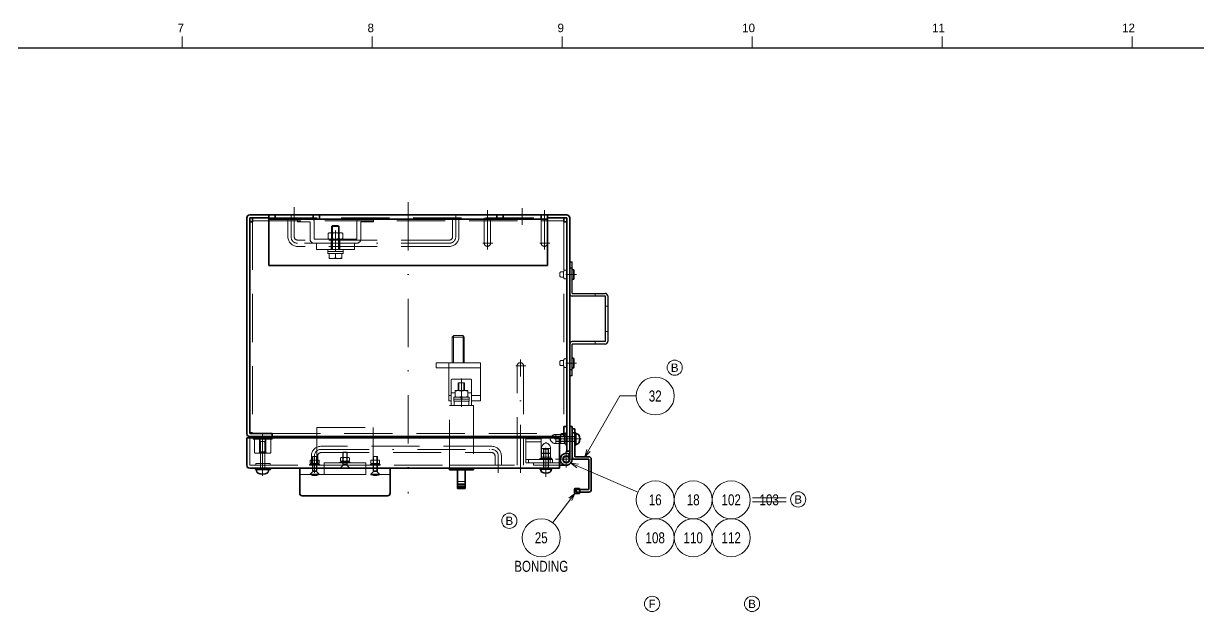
# Model space of a CAD drawing. Header units: millimetres. Extents: x 10 to 832, y 7 to 590.
# Drawn here: x 343.7 to 653, y 435.6 to 590.4 of the extents above; entities that cross this region are included whole.
import ezdxf
from ezdxf.enums import TextEntityAlignment as Align

# ---------------------------------------------------------------- set-up
doc = ezdxf.new("R2010")
doc.units = ezdxf.units.MM
doc.linetypes.add('DASHDOT', pattern=[25.3, 12.7, -6.3, 0, -6.3])
doc.linetypes.add('DASHED', pattern=[19, 12.7, -6.3])
for name, color, linetype in [('GR1_01', 7, 'Continuous'), ('GR1_02', 7, 'Continuous'), ('GR1_03', 7, 'Continuous'), ('GR1_04', 7, 'Continuous'), ('GR1_05', 7, 'Continuous'), ('GR1_07', 7, 'Continuous'), ('GR1_10', 7, 'Continuous'), ('GR1_11', 7, 'Continuous'), ('GR1_12', 7, 'Continuous'), ('GR1_15', 7, 'Continuous'), ('GR1_teisei', 7, 'Continuous'), ('図面枠B6M', 7, 'Continuous')]:
    doc.layers.add(name, color=color, linetype=linetype)
doc.styles.add('HG丸ｺﾞｼｯｸM-PRO', font='')
doc.styles.get('HG丸ｺﾞｼｯｸM-PRO').set_extended_font_data('HG丸ｺﾞｼｯｸM-PRO')

# ---------------------------------------------------------------- blocks, each defined once
blk = doc.blocks.new('BLKF023')
at = {"layer": '図面枠B6M', "color": 4, "linetype": 'Continuous', "lineweight": 13}
for p, q in [((385.5, 587), (385.5, 584)), ((435.5, 587), (435.5, 584)), ((485.5, 587), (485.5, 584)), ((535.5, 587), (535.5, 584)), ((585.5, 587), (585.5, 584)), ((635.5, 587), (635.5, 584))]:
    blk.add_line(p, q, dxfattribs=at)
at = {"layer": '図面枠B6M', "color": 2, "linetype": 'Continuous', "lineweight": 25}
blk.add_line((35.5, 584), (831.5, 584), dxfattribs=at)
at = {"layer": '図面枠B6M', "color": 4, "linetype": 'Continuous', "lineweight": 13, "style": 'HG丸ｺﾞｼｯｸM-PRO', "width": 1.003994}
for s, height, p in [('7', 2.25, (384.29, 587.45)), ('8', 2.25, (434.29, 587.45)), ('9', 2.25, (484.29, 587.45)), ('10', 2.255, (532.9, 587.45)), ('11', 2.255, (582.9, 587.45)), ('12', 2.255, (632.9, 587.45))]:
    blk.add_text(s, height=height, dxfattribs=at).set_placement(p, align=Align.BOTTOM_LEFT)
blk = doc.blocks.new('BLKF097')
at = {"layer": 'GR1_01', "color": 3, "linetype": 'Continuous', "lineweight": 35}
for p, q in [((402.5, 474.1), (402.5, 481.33)), ((402.5, 481.33), (484.83, 481.33)), ((484.83, 473.33), (484.83, 481.33)), ((403.27, 473.33), (484.83, 473.33))]:
    blk.add_line(p, q, dxfattribs=at)
at = {"layer": 'GR1_01', "color": 4, "linetype": 'DASHED', "lineweight": 13}
for p, q in [((403.27, 481.33), (403.27, 474.1)), ((403.27, 474.1), (484.83, 474.1))]:
    blk.add_line(p, q, dxfattribs=at)
at = {"layer": 'GR1_01', "color": 3, "linetype": 'Continuous', "lineweight": 35}
blk.add_arc((403.27, 474.1), 0.767, 180, 270, dxfattribs=at)
blk = doc.blocks.new('BLKF098')
at = {"layer": 'GR1_07', "color": 3, "linetype": 'Continuous', "lineweight": 35}
for p, q in [((487.5, 475.68), (487.5, 484.35)), ((487.5, 484.35), (488.17, 484.35)), ((488.17, 484.35), (488.17, 475.68)), ((487.5, 476.97), (487.11, 476.43)), ((484.83, 474.77), (484.83, 474.1)), ((484.83, 474.77), (485.29, 474.77)), ((486.58, 474.1), (484.83, 474.1))]:
    blk.add_line(p, q, dxfattribs=at)
at = {"layer": 'GR1_07', "color": 4, "linetype": 'DASHDOT', "lineweight": 13}
for p, q in [((484.3, 481.02), (490.3, 481.02)), ((481.25, 477.04), (481.25, 471.1)), ((486.58, 477.85), (486.58, 473.52)), ((488.75, 475.68), (483.75, 475.68))]:
    blk.add_line(p, q, dxfattribs=at)
at = {"layer": 'GR1_07', "color": 4, "linetype": 'DASHED', "lineweight": 13}
for p, q in [((477.92, 474.1), (477.92, 474.77)), ((477.92, 474.77), (484.83, 474.77)), ((484.83, 474.1), (477.92, 474.1))]:
    blk.add_line(p, q, dxfattribs=at)
at = {"layer": 'GR1_07', "color": 3, "linetype": 'Continuous', "lineweight": 35}
for radius in [0.917, 0.833]:
    blk.add_circle((486.58, 475.68), radius, dxfattribs=at)
blk.add_arc((486.58, 475.68), 1.58, 54.6235, 0, dxfattribs=at)
blk = doc.blocks.new('BLKF099')
at = {"layer": 'GR1_02', "color": 3, "linetype": 'Continuous', "lineweight": 35}
for p, q in [((403.27, 538.23), (403.27, 482.67)), ((403.27, 538.23), (404.03, 538.23)), ((404.03, 539.23), (408.33, 539.23)), ((404.03, 538.47), (404.03, 539.23)), ((404.03, 538.47), (404.03, 538.23)), ((481.67, 539.23), (485.97, 539.23)), ((485.97, 538.47), (485.97, 539.23)), ((485.97, 538.47), (485.97, 538.23)), ((485.97, 538.23), (486.73, 538.23)), ((486.73, 538.23), (486.73, 484.33)), ((403.27, 482.67), (404.03, 482.67)), ((404.03, 482.67), (404.03, 482.43)), ((485.97, 484.33), (486.73, 484.33)), ((485.97, 484.33), (485.97, 482.43)), ((404.03, 482.43), (409.17, 482.43)), ((409.17, 481.67), (409.17, 482.43)), ((409.17, 481.67), (486.73, 481.67)), ((485.97, 481.67), (485.97, 482.43)), ((485.97, 482.43), (486.73, 482.43))]:
    blk.add_line(p, q, dxfattribs=at)
at = {"layer": 'GR1_02', "color": 4, "linetype": 'DASHED', "lineweight": 13}
for p, q in [((404.03, 538.47), (485.97, 538.47)), ((404.03, 538.23), (404.03, 482.67)), ((408.33, 539.23), (481.67, 539.23)), ((485.97, 538.23), (485.97, 484.33)), ((409.17, 482.43), (485.97, 482.43))]:
    blk.add_line(p, q, dxfattribs=at)
blk = doc.blocks.new('BLKF100')
at = {"layer": 'GR1_10', "color": 4, "linetype": 'DASHED', "lineweight": 13}
for p, q in [((480.58, 473.33), (480.58, 478.36)), ((480.58, 478.36), (481.92, 478.36)), ((480.72, 473.33), (480.72, 478.36)), ((481.78, 473.33), (481.78, 478.36)), ((481.92, 473.33), (481.92, 478.36)), ((480.58, 473.33), (481.92, 473.33))]:
    blk.add_line(p, q, dxfattribs=at)
at = {"layer": 'GR1_10', "color": 4, "linetype": 'DASHDOT', "lineweight": 13}
blk.add_line((481.25, 471.7), (481.25, 478.7), dxfattribs=at)
at = {"layer": 'GR1_10', "color": 3, "linetype": 'Continuous', "lineweight": 35}
for p, q in [((479.67, 473.07), (479.67, 473.33)), ((479.67, 473.33), (482.83, 473.33)), ((482.83, 473.33), (482.83, 473.07)), ((482.83, 473.07), (479.67, 473.07)), ((479.92, 473.07), (479.92, 472.78)), ((479.92, 473.07), (482.58, 473.07)), ((482.58, 473.07), (482.58, 472.78))]:
    blk.add_line(p, q, dxfattribs=at)
for centre, radius, start, end in [((480.46, 472.78), 0.542, 180, 240.8446), ((481.25, 474.2), 2.17, 240.8446, 299.1554), ((482.04, 472.78), 0.542, 299.1554, 0)]:
    blk.add_arc(centre, radius, start, end, dxfattribs=at)
blk = doc.blocks.new('BLKF102')
at = {"layer": 'GR1_04', "color": 4, "linetype": 'DASHED', "lineweight": 13}
for p, q in [((457.07, 489.83), (457.07, 490.67)), ((457.4, 491), (460.6, 491)), ((460.93, 489.83), (460.93, 490.67))]:
    blk.add_line(p, q, dxfattribs=at)
for centre, start, end in [((457.4, 490.67), 90, 180), ((460.6, 490.67), 0, 90)]:
    blk.add_arc(centre, 0.333, start, end, dxfattribs=at)
blk = doc.blocks.new('BLKF103')
at = {"layer": 'GR1_04', "color": 4, "linetype": 'DASHED', "lineweight": 13}
for p, q in [((458.17, 493.77), (458.17, 495.77)), ((459.83, 495.77), (458.17, 495.77)), ((458.33, 493.77), (458.33, 495.77)), ((459.67, 493.77), (459.67, 495.77)), ((459.83, 493.77), (459.83, 495.77))]:
    blk.add_line(p, q, dxfattribs=at)
blk = doc.blocks.new('BLKF104')
at = {"layer": 'GR1_04', "color": 4, "linetype": 'DASHED', "lineweight": 13}
for p, q in [((456.97, 492.04), (461.03, 492.04)), ((456.97, 491.54), (456.97, 492.04)), ((457.33, 493.77), (460.67, 493.77)), ((457.33, 492.04), (457.33, 493.77)), ((460.67, 492.04), (457.33, 492.04)), ((458.71, 492.04), (459, 491.54)), ((459, 493.62), (459, 492.04)), ((459, 492.04), (459.29, 491.54)), ((460.67, 493.77), (460.67, 492.04)), ((461.03, 492.04), (461.03, 491.54)), ((461.03, 491.54), (456.97, 491.54)), ((457, 491.54), (461, 491.54)), ((457, 491), (457, 491.54)), ((461, 491), (457, 491)), ((461, 491.54), (461, 491))]:
    blk.add_line(p, q, dxfattribs=at)
for centre, start, end in [((458.17, 491.36), 69.7438, 110.2562), ((458.17, 494.44), 249.7438, 290.2562), ((459.83, 491.36), 69.7438, 110.2562), ((459.83, 494.44), 249.7438, 290.2562)]:
    blk.add_arc(centre, 2.41, start, end, dxfattribs=at)
blk = doc.blocks.new('BLKF101')
at = {"layer": 'GR1_04', "color": 4, "linetype": 'DASHED', "lineweight": 13}
for p, q in [((456.33, 489.83), (456.33, 496.57)), ((456.5, 496.73), (461.5, 496.73)), ((461.67, 489.83), (461.67, 496.57)), ((456.33, 493.17), (457.33, 493.17)), ((460.67, 493.17), (461.67, 493.17)), ((455.82, 489.83), (462.17, 489.83)), ((455.82, 473.33), (455.82, 489.83)), ((462.17, 489.83), (462.17, 473.33)), ((455.82, 474.1), (462.17, 474.1)), ((455.82, 472.92), (455.82, 472.92)), ((458, 469.87), (460, 469.87))]:
    blk.add_line(p, q, dxfattribs=at)
at = {"layer": 'GR1_04', "color": 4, "linetype": 'DASHDOT', "lineweight": 13}
blk.add_line((459, 489.47), (459, 496.96), dxfattribs=at)
at = {"layer": 'GR1_04', "color": 3, "linetype": 'Continuous', "lineweight": 35}
for p, q in [((455.82, 472.92), (455.82, 473.33)), ((462.17, 473.33), (462.17, 472.92)), ((462.17, 472.92), (455.82, 472.92)), ((458, 472.92), (458, 467.96)), ((460, 467.96), (460, 472.92)), ((460, 469.09), (458, 469.09)), ((460, 468.59), (458, 468.59)), ((460, 468.29), (458, 468.29)), ((460, 468.09), (458, 468.09)), ((460, 467.99), (458, 467.99)), ((458, 467.96), (460, 467.96))]:
    blk.add_line(p, q, dxfattribs=at)
at = {"layer": 'GR1_04', "color": 4, "linetype": 'DASHED', "lineweight": 13}
for centre, start, end in [((456.5, 496.57), 90, 180), ((461.5, 496.57), 0, 90)]:
    blk.add_arc(centre, 0.167, start, end, dxfattribs=at)
for name in ['BLKF103', 'BLKF104', 'BLKF102']:
    blk.add_blockref(name, (0, 0), dxfattribs=at)
blk = doc.blocks.new('BLKF131')
at = {"layer": 'GR1_03', "color": 3, "linetype": 'Continuous', "lineweight": 35}
for p, q in [((404.77, 473), (404.77, 473.33)), ((404.77, 473.33), (408.77, 473.33)), ((408.77, 473.33), (408.77, 473)), ((408.77, 473), (404.77, 473))]:
    blk.add_line(p, q, dxfattribs=at)
blk = doc.blocks.new('BLKF132')
at = {"layer": 'GR1_03', "color": 4, "linetype": 'DASHED', "lineweight": 13}
for p, q in [((404.85, 474.17), (404.85, 474.6)), ((404.85, 474.6), (408.68, 474.6)), ((408.68, 474.17), (404.85, 474.17)), ((408.68, 474.6), (408.68, 474.17))]:
    blk.add_line(p, q, dxfattribs=at)
blk = doc.blocks.new('BLKF134')
at = {"layer": 'GR1_03', "color": 4, "linetype": 'DASHED', "lineweight": 13}
for p, q in [((404.5, 477.5), (404.5, 481)), ((404.5, 481), (404.7, 481)), ((404.7, 481.33), (408.63, 481.33)), ((404.7, 481), (404.7, 481.33)), ((408.63, 481.33), (408.63, 481)), ((408.63, 481), (408.83, 481)), ((408.83, 481), (408.83, 477.5)), ((404.67, 477.33), (404.5, 477.5)), ((408.67, 477.33), (404.67, 477.33)), ((408.83, 477.5), (408.67, 477.33))]:
    blk.add_line(p, q, dxfattribs=at)
blk = doc.blocks.new('BLKF133')
at = {"layer": 'GR1_03', "color": 4, "linetype": 'DASHDOT', "lineweight": 13}
blk.add_line((406.67, 482.67), (406.67, 472), dxfattribs=at)
at = {"layer": 'GR1_03', "color": 4, "linetype": 'DASHED', "lineweight": 13}
for p, q in [((405.83, 477.5), (405.83, 481.33)), ((406, 477.5), (406, 481.33)), ((407.33, 477.5), (407.33, 481.33)), ((407.5, 477.5), (407.5, 481.33)), ((405.67, 477.33), (405.83, 477.5)), ((405.83, 477.5), (407.5, 477.5)), ((407.67, 477.33), (407.5, 477.5))]:
    blk.add_line(p, q, dxfattribs=at)
blk.add_blockref('BLKF134', (0, 0), dxfattribs=at)
blk = doc.blocks.new('BLKF135')
at = {"layer": 'GR1_03', "color": 3, "linetype": 'Continuous', "lineweight": 35}
for p, q in [((409.17, 481.67), (404.17, 481.67)), ((404.17, 481.33), (404.17, 481.67)), ((409.17, 481.67), (409.17, 481.33))]:
    blk.add_line(p, q, dxfattribs=at)
at = {"layer": 'GR1_03', "color": 4, "linetype": 'DASHED', "lineweight": 13}
for p, q in [((404.17, 481), (404.17, 481.33)), ((409.17, 481), (404.17, 481)), ((409.17, 481.33), (409.17, 481))]:
    blk.add_line(p, q, dxfattribs=at)
blk = doc.blocks.new('BLKF136')
at = {"layer": 'GR1_03', "color": 4, "linetype": 'DASHED', "lineweight": 13}
for p, q in [((406.23, 480.4), (405.85, 480.02)), ((405.85, 477.67), (405.85, 480.02)), ((406.07, 473), (406.07, 480.23)), ((406.23, 480.4), (407.1, 480.4)), ((407.48, 480.02), (407.1, 480.4)), ((407.27, 473), (407.27, 480.23)), ((407.48, 477.67), (407.48, 480.02)), ((407.48, 477.67), (405.85, 477.67))]:
    blk.add_line(p, q, dxfattribs=at)
at = {"layer": 'GR1_03', "color": 4, "linetype": 'DASHDOT', "lineweight": 13}
blk.add_line((406.67, 471.35), (406.67, 481.02), dxfattribs=at)
at = {"layer": 'GR1_03', "color": 3, "linetype": 'Continuous', "lineweight": 35}
for p, q in [((405.08, 473), (405.08, 472.66)), ((405.08, 473), (408.25, 473)), ((408.25, 473), (408.25, 472.66))]:
    blk.add_line(p, q, dxfattribs=at)
for centre, radius, start, end in [((405.75, 472.66), 0.667, 180, 242.7204), ((406.67, 474.43), 2.67, 242.7204, 297.2796), ((407.58, 472.66), 0.667, 297.2796, 0)]:
    blk.add_arc(centre, radius, start, end, dxfattribs=at)
blk = doc.blocks.new('BLKF222')
at = {"layer": 'GR1_02', "color": 4, "linetype": 'DASHDOT', "lineweight": 13}
for p, q in [((415, 542.06), (415, 537.7)), ((475, 541.76), (475, 537.4))]:
    blk.add_line(p, q, dxfattribs=at)
at = {"layer": 'GR1_02', "color": 3, "linetype": 'Continuous', "lineweight": 35}
for p, q in [((408.33, 540), (421.67, 540)), ((408.33, 540), (408.33, 526.67)), ((408.33, 538.93), (481.67, 538.93)), ((410, 540), (410, 538.93)), ((420, 540), (420, 538.93)), ((421.67, 540), (421.67, 538.93)), ((468.33, 540), (468.33, 538.93)), ((468.33, 540), (481.67, 540)), ((470, 540), (470, 538.93)), ((480, 540), (480, 538.93)), ((481.67, 540), (481.67, 526.67)), ((408.33, 526.67), (481.67, 526.67))]:
    blk.add_line(p, q, dxfattribs=at)
blk = doc.blocks.new('BLKF237')
at = {"layer": 'GR1_02', "color": 3, "linetype": 'Continuous', "lineweight": 35}
for p, q in [((402.5, 482.43), (402.5, 539.23)), ((403.27, 540), (486.73, 540)), ((403.27, 539.23), (403.27, 482.43)), ((403.27, 539.23), (408.33, 539.23)), ((481.67, 539.23), (486.73, 539.23)), ((486.73, 481.67), (486.73, 539.23)), ((487.5, 477.83), (487.5, 539.23)), ((403.27, 482.43), (409.17, 482.43)), ((403.27, 481.67), (409.17, 481.67)), ((409.17, 482.43), (409.17, 481.67)), ((486.73, 477.83), (486.73, 481.67)), ((486.73, 477.83), (487.5, 477.83))]:
    blk.add_line(p, q, dxfattribs=at)
at = {"layer": 'GR1_02', "color": 4, "linetype": 'DASHED', "lineweight": 13}
blk.add_line((408.33, 539.23), (481.67, 539.23), dxfattribs=at)
at = {"layer": 'GR1_02', "color": 3, "linetype": 'Continuous', "lineweight": 35}
for centre, start, end in [((403.27, 539.23), 90, 180), ((486.73, 539.23), 0, 90), ((403.27, 482.43), 180, 270)]:
    blk.add_arc(centre, 0.767, start, end, dxfattribs=at)
blk = doc.blocks.new('BLKF314')
at = {"layer": 'GR1_01', "color": 4, "linetype": 'DASHED', "lineweight": 13}
for p, q in [((473.67, 474.1), (473.67, 500.27)), ((475.33, 500.27), (475.33, 474.1))]:
    blk.add_line(p, q, dxfattribs=at)
blk.add_arc((474.5, 500.27), 0.833, 360, 180, dxfattribs=at)
blk = doc.blocks.new('BLKF313')
at = {"layer": 'GR1_01', "color": 4, "linetype": 'DASHDOT', "lineweight": 13}
for p, q in [((474.5, 472.08), (474.5, 501.91)), ((473.3, 500.27), (475.94, 500.27))]:
    blk.add_line(p, q, dxfattribs=at)
at = {"layer": 'GR1_01', "color": 4, "linetype": 'DASHED', "lineweight": 13}
blk.add_blockref('BLKF314', (0, 0), dxfattribs=at)
blk = doc.blocks.new('BLKF315')
at = {"layer": 'GR1_05', "color": 4, "linetype": 'DASHED', "lineweight": 13}
for p, q in [((456.58, 507.82), (457, 508.23)), ((456.58, 507.82), (459.75, 507.82)), ((456.58, 501.13), (456.58, 507.82)), ((456.87, 501.13), (456.87, 508.1)), ((457, 508.23), (459.34, 508.23)), ((459.75, 507.82), (459.34, 508.23)), ((459.47, 501.13), (459.47, 508.1)), ((459.75, 501.13), (459.75, 507.82)), ((452.33, 499.77), (452.33, 501.1)), ((464, 501.1), (452.33, 501.1)), ((455.67, 491.1), (455.67, 501.1)), ((464, 491.1), (464, 501.1)), ((464, 499.77), (452.33, 499.77)), ((456.33, 492.43), (455.67, 492.43)), ((464, 492.43), (461.67, 492.43)), ((456.33, 491.1), (455.67, 491.1)), ((464, 491.1), (461.67, 491.1))]:
    blk.add_line(p, q, dxfattribs=at)
blk = doc.blocks.new('BLKF316')
at = {"layer": 'GR1_01', "color": 4, "linetype": 'DASHED', "lineweight": 13}
for p, q in [((475.98, 474.77), (475.98, 481.1)), ((479.98, 481.1), (475.98, 481.1)), ((479.98, 480.27), (475.98, 480.27)), ((479.98, 475.6), (479.98, 481.1)), ((475.98, 475.6), (482.98, 475.6)), ((482.98, 474.77), (475.98, 474.77)), ((476.65, 474.77), (476.65, 475.6)), ((481.25, 475.9), (481.25, 474.56)), ((482.32, 475.6), (482.32, 474.77)), ((482.98, 475.6), (482.98, 474.77))]:
    blk.add_line(p, q, dxfattribs=at)
blk = doc.blocks.new('FXTIP_ARROW_S')
at = {"color": 0, "linetype": 'Continuous', "lineweight": -2}
for q in [(-1, 0), (-0.97, 0.26), (-0.97, -0.26)]:
    blk.add_line((0, 0), q, dxfattribs=at)
blk = doc.blocks.new('BLKF401')
at = {"layer": 'GR1_teisei', "color": 4, "linetype": 'Continuous', "lineweight": 13}
blk.add_circle((509.18, 437.6), 2, dxfattribs=at)
at = {"layer": 'GR1_teisei', "color": 4, "linetype": 'Continuous', "lineweight": 13, "style": 'HG丸ｺﾞｼｯｸM-PRO', "width": 1.042153}
blk.add_text('F', height=2.18, dxfattribs=at).set_placement((509.18, 437.6), align=Align.MIDDLE_CENTER)
blk = doc.blocks.new('BLKF402')
at = {"layer": 'GR1_10', "color": 3, "linetype": 'Continuous', "lineweight": 35}
for p, q in [((488.17, 483.68), (488.17, 476.35)), ((488.17, 483.68), (488.83, 483.68)), ((488.17, 482.68), (488.83, 482.68)), ((488.83, 476.35), (488.83, 483.68)), ((492.5, 476.35), (488.83, 476.35)), ((488.83, 476.35), (489.1, 476.35)), ((492.5, 475.68), (488.83, 475.68)), ((492.5, 467.68), (492.5, 475.68)), ((493.17, 467.68), (493.17, 475.68)), ((489.17, 467.68), (489.17, 467.02)), ((492.5, 467.68), (489.17, 467.68)), ((492.5, 467.02), (489.17, 467.02)), ((490.17, 467.68), (490.17, 467.02))]:
    blk.add_line(p, q, dxfattribs=at)
at = {"layer": 'GR1_10', "color": 4, "linetype": 'DASHDOT', "lineweight": 13}
blk.add_line((489.88, 481.02), (487.22, 481.02), dxfattribs=at)
at = {"layer": 'GR1_10', "color": 3, "linetype": 'Continuous', "lineweight": 35}
for centre, start, end in [((488.83, 476.35), 180, 270), ((492.5, 475.68), 0, 90), ((492.5, 467.68), 270, 0)]:
    blk.add_arc(centre, 0.667, start, end, dxfattribs=at)
blk = doc.blocks.new('BLKF403')
at = {"layer": 'GR1_11', "color": 3, "linetype": 'Continuous', "lineweight": 35}
for p, q in [((488.77, 466.85), (488.77, 467.85)), ((488.93, 468.02), (490.1, 468.02)), ((489.17, 467.68), (490.1, 467.68)), ((489.17, 467.02), (489.17, 467.68)), ((489.17, 467.02), (490.1, 467.02)), ((490.1, 468.02), (490.1, 467.68)), ((490.1, 467.02), (490.1, 466.68)), ((488.93, 466.68), (490.1, 466.68))]:
    blk.add_line(p, q, dxfattribs=at)
for centre, start, end in [((488.93, 467.85), 90, 180), ((488.93, 466.85), 180, 270)]:
    blk.add_arc(centre, 0.167, start, end, dxfattribs=at)
blk = doc.blocks.new('BLKF404')
at = {"layer": 'GR1_10', "color": 3, "linetype": 'Continuous', "lineweight": 35}
for p, q in [((489.1, 482.6), (488.83, 482.6)), ((488.83, 482.6), (488.83, 479.43)), ((489.1, 479.43), (489.1, 482.6)), ((488.83, 479.43), (489.1, 479.43)), ((489.1, 482.35), (489.39, 482.35)), ((489.1, 482.35), (489.1, 479.68)), ((489.1, 479.68), (489.39, 479.68))]:
    blk.add_line(p, q, dxfattribs=at)
at = {"layer": 'GR1_10', "color": 4, "linetype": 'DASHDOT', "lineweight": 13}
blk.add_line((490.47, 481.02), (483.47, 481.02), dxfattribs=at)
at = {"layer": 'GR1_10', "color": 4, "linetype": 'DASHED', "lineweight": 13}
for p, q in [((488.83, 481.68), (483.81, 481.68)), ((483.81, 481.68), (483.81, 480.35)), ((488.83, 481.55), (483.81, 481.55)), ((488.83, 480.48), (483.81, 480.48)), ((488.83, 480.35), (483.81, 480.35)), ((488.83, 481.68), (488.83, 480.35))]:
    blk.add_line(p, q, dxfattribs=at)
at = {"layer": 'GR1_10', "color": 3, "linetype": 'Continuous', "lineweight": 35}
for centre, radius, start, end in [((489.39, 481.81), 0.542, 29.1554, 90), ((489.39, 480.23), 0.542, 270, 330.8446), ((487.97, 481.02), 2.17, 330.8446, 29.1554)]:
    blk.add_arc(centre, radius, start, end, dxfattribs=at)
blk = doc.blocks.new('BLKF406')
at = {"layer": 'GR1_teisei', "color": 4, "linetype": 'Continuous', "lineweight": 13}
blk.add_circle((515.13, 499.79), 2, dxfattribs=at)
at = {"layer": 'GR1_teisei', "color": 4, "linetype": 'Continuous', "lineweight": 13, "style": 'HG丸ｺﾞｼｯｸM-PRO', "width": 1.04272}
blk.add_text('B', height=2.18, dxfattribs=at).set_placement((515.13, 499.79), align=Align.MIDDLE_CENTER)
blk = doc.blocks.new('BLKF407')
at = {"layer": 'GR1_teisei', "color": 4, "linetype": 'Continuous', "lineweight": 13}
blk.add_circle((547.63, 465.11), 2, dxfattribs=at)
at = {"layer": 'GR1_teisei', "color": 4, "linetype": 'Continuous', "lineweight": 13, "style": 'HG丸ｺﾞｼｯｸM-PRO', "width": 1.04272}
blk.add_text('B', height=2.18, dxfattribs=at).set_placement((547.63, 465.11), align=Align.MIDDLE_CENTER)
blk = doc.blocks.new('BLKF409')
at = {"layer": 'GR1_teisei', "color": 4, "linetype": 'Continuous', "lineweight": 13}
blk.add_circle((471.61, 459.49), 2, dxfattribs=at)
at = {"layer": 'GR1_teisei', "color": 4, "linetype": 'Continuous', "lineweight": 13, "style": 'HG丸ｺﾞｼｯｸM-PRO', "width": 1.04272}
blk.add_text('B', height=2.18, dxfattribs=at).set_placement((471.61, 459.49), align=Align.MIDDLE_CENTER)
blk = doc.blocks.new('BLKF410')
at = {"layer": 'GR1_12', "color": 3, "linetype": 'Continuous', "lineweight": 35}
for p, q in [((416.43, 473.33), (416.43, 466.73)), ((416.43, 473.33), (440.23, 473.33)), ((440.23, 473.33), (440.23, 466.73)), ((417.1, 466.07), (439.57, 466.07))]:
    blk.add_line(p, q, dxfattribs=at)
at = {"layer": 'GR1_12', "color": 4, "linetype": 'DASHED', "lineweight": 13}
blk.add_line((416.43, 471.67), (440.23, 471.67), dxfattribs=at)
at = {"layer": 'GR1_12', "color": 3, "linetype": 'Continuous', "lineweight": 35}
for centre, start, end in [((417.1, 466.73), 180, 270), ((439.57, 466.73), 270, 0)]:
    blk.add_arc(centre, 0.667, start, end, dxfattribs=at)
blk = doc.blocks.new('BLKF411')
at = {"layer": 'GR1_12', "color": 4, "linetype": 'DASHED', "lineweight": 13}
for p, q in [((420.92, 484.08), (435.74, 484.08)), ((420.92, 484.08), (420.92, 474.1)), ((435.74, 484.08), (435.74, 474.1)), ((420.92, 474.1), (435.74, 474.1)), ((422.83, 474.77), (422.83, 474.1)), ((422.83, 474.77), (433.83, 474.77)), ((422.83, 474.1), (422.83, 471.63)), ((422.83, 474.1), (422.83, 471.63)), ((433.83, 474.77), (433.83, 474.1)), ((433.83, 474.1), (433.83, 471.63)), ((422.83, 471.63), (433.83, 471.63))]:
    blk.add_line(p, q, dxfattribs=at)
blk = doc.blocks.new('BLKF412')
at = {"layer": 'GR1_12', "color": 4, "linetype": 'DASHED', "lineweight": 13}
for p, q in [((419.78, 472.68), (419.78, 476.43)), ((420.95, 476.43), (419.78, 476.43)), ((419.9, 472.45), (419.9, 476.43)), ((420.83, 472.45), (420.83, 476.43)), ((420.95, 472.68), (420.95, 476.43)), ((419.2, 471.75), (419.9, 472.45)), ((419.2, 471.67), (419.2, 471.75)), ((421.53, 471.75), (419.2, 471.75)), ((421.53, 471.67), (419.2, 471.67)), ((419.9, 472.45), (419.78, 472.68)), ((420.95, 472.68), (419.78, 472.68)), ((420.83, 472.45), (419.9, 472.45)), ((420.83, 472.45), (420.95, 472.68)), ((421.53, 471.75), (420.83, 472.45)), ((421.53, 471.67), (421.53, 471.75))]:
    blk.add_line(p, q, dxfattribs=at)
blk.add_arc((420.37, 474.09), 2.69, 244.25, 295.75, dxfattribs=at)
blk = doc.blocks.new('BLKF413')
at = {"layer": 'GR1_12', "color": 4, "linetype": 'DASHED', "lineweight": 13}
for p, q in [((419.03, 474.27), (421.7, 474.27)), ((419.03, 474.1), (419.03, 474.27)), ((421.7, 474.1), (419.03, 474.1)), ((419.21, 475.38), (419.37, 475.47)), ((419.21, 474.62), (419.21, 475.38)), ((419.37, 474.53), (419.21, 474.62)), ((419.27, 474.53), (421.47, 474.53)), ((419.27, 474.27), (419.27, 474.53)), ((421.47, 474.27), (419.27, 474.27)), ((419.37, 475.47), (421.37, 475.47)), ((421.37, 474.53), (419.37, 474.53)), ((419.79, 475.38), (419.79, 474.62)), ((420.21, 474.53), (420.37, 474.27)), ((420.37, 474.53), (420.52, 474.27)), ((420.94, 475.38), (420.94, 474.62)), ((421.37, 475.47), (421.52, 475.38)), ((421.52, 474.62), (421.37, 474.53)), ((421.47, 474.53), (421.47, 474.27)), ((421.52, 475.38), (421.52, 474.62)), ((421.7, 474.27), (421.7, 474.1))]:
    blk.add_line(p, q, dxfattribs=at)
for centre, radius, start, end in [((419.5, 474.96), 0.511, 55.6158, 124.3842), ((419.5, 475.04), 0.511, 235.6158, 304.3842), ((420.37, 473.56), 1.91, 72.412, 107.588), ((420.37, 476.44), 1.91, 252.412, 287.588), ((421.23, 474.96), 0.511, 55.6158, 124.3842), ((421.23, 475.04), 0.511, 235.6158, 304.3842)]:
    blk.add_arc(centre, radius, start, end, dxfattribs=at)
blk = doc.blocks.new('BLKF414')
at = {"layer": 'GR1_12', "color": 4, "linetype": 'DASHED', "lineweight": 13}
for p, q in [((427, 474.93), (429.67, 474.93)), ((427, 474.77), (427, 474.93)), ((429.67, 474.77), (427, 474.77)), ((427.18, 476.04), (427.33, 476.13)), ((427.18, 475.29), (427.18, 476.04)), ((427.33, 475.2), (427.18, 475.29)), ((427.23, 475.2), (429.43, 475.2)), ((427.23, 474.93), (427.23, 475.2)), ((429.43, 474.93), (427.23, 474.93)), ((427.33, 476.13), (429.33, 476.13)), ((429.33, 475.2), (427.33, 475.2)), ((427.76, 476.04), (427.76, 475.29)), ((428.18, 475.2), (428.33, 474.93)), ((428.33, 475.2), (428.49, 474.93)), ((428.91, 476.04), (428.91, 475.29)), ((429.33, 476.13), (429.49, 476.04)), ((429.49, 475.29), (429.33, 475.2)), ((429.43, 475.2), (429.43, 474.93)), ((429.49, 476.04), (429.49, 475.29)), ((429.67, 474.93), (429.67, 474.77))]:
    blk.add_line(p, q, dxfattribs=at)
for centre, radius, start, end in [((427.47, 475.62), 0.511, 55.6158, 124.3842), ((427.47, 475.71), 0.511, 235.6158, 304.3842), ((428.33, 474.22), 1.91, 72.412, 107.588), ((428.33, 477.11), 1.91, 252.412, 287.588), ((429.2, 475.62), 0.511, 55.6158, 124.3842), ((429.2, 475.71), 0.511, 235.6158, 304.3842)]:
    blk.add_arc(centre, radius, start, end, dxfattribs=at)
blk = doc.blocks.new('BLKF415')
at = {"layer": 'GR1_12', "color": 4, "linetype": 'DASHED', "lineweight": 13}
for p, q in [((435.72, 472.68), (435.72, 476.43)), ((436.88, 476.43), (435.72, 476.43)), ((435.83, 472.45), (435.83, 476.43)), ((436.77, 472.45), (436.77, 476.43)), ((436.88, 472.68), (436.88, 476.43)), ((435.13, 471.75), (435.83, 472.45)), ((435.13, 471.67), (435.13, 471.75)), ((437.47, 471.75), (435.13, 471.75)), ((437.47, 471.67), (435.13, 471.67)), ((435.83, 472.45), (435.72, 472.68)), ((436.88, 472.68), (435.72, 472.68)), ((436.77, 472.45), (435.83, 472.45)), ((436.77, 472.45), (436.88, 472.68)), ((437.47, 471.75), (436.77, 472.45)), ((437.47, 471.67), (437.47, 471.75))]:
    blk.add_line(p, q, dxfattribs=at)
blk.add_arc((436.3, 474.09), 2.69, 244.25, 295.75, dxfattribs=at)
blk = doc.blocks.new('BLKF416')
at = {"layer": 'GR1_12', "color": 4, "linetype": 'DASHED', "lineweight": 13}
for p, q in [((434.97, 474.27), (437.63, 474.27)), ((434.97, 474.1), (434.97, 474.27)), ((437.63, 474.1), (434.97, 474.1)), ((435.15, 475.38), (435.3, 475.47)), ((435.15, 474.62), (435.15, 475.38)), ((435.3, 474.53), (435.15, 474.62)), ((435.2, 474.53), (437.4, 474.53)), ((435.2, 474.27), (435.2, 474.53)), ((437.4, 474.27), (435.2, 474.27)), ((435.3, 475.47), (437.3, 475.47)), ((437.3, 474.53), (435.3, 474.53)), ((435.72, 475.38), (435.72, 474.62)), ((436.15, 474.53), (436.3, 474.27)), ((436.3, 474.53), (436.45, 474.27)), ((436.88, 475.38), (436.88, 474.62)), ((437.3, 475.47), (437.45, 475.38)), ((437.45, 474.62), (437.3, 474.53)), ((437.4, 474.53), (437.4, 474.27)), ((437.45, 475.38), (437.45, 474.62)), ((437.63, 474.27), (437.63, 474.1))]:
    blk.add_line(p, q, dxfattribs=at)
for centre, radius, start, end in [((435.43, 474.96), 0.511, 55.6158, 124.3842), ((435.43, 475.04), 0.511, 235.6158, 304.3842), ((436.3, 473.56), 1.91, 72.412, 107.588), ((436.3, 476.44), 1.91, 252.412, 287.588), ((437.17, 474.96), 0.511, 55.6158, 124.3842), ((437.17, 475.04), 0.511, 235.6158, 304.3842)]:
    blk.add_arc(centre, radius, start, end, dxfattribs=at)
blk = doc.blocks.new('BLKF417')
at = {"layer": 'GR1_12', "color": 4, "linetype": 'DASHED', "lineweight": 13}
for p, q in [((427.75, 474.35), (427.75, 477.57)), ((427.75, 477.57), (428.92, 477.57)), ((427.87, 474.12), (427.87, 477.57)), ((428.8, 474.12), (428.8, 477.57)), ((428.92, 474.35), (428.92, 477.57)), ((427.17, 473.42), (427.87, 474.12)), ((427.17, 473.33), (427.17, 473.42)), ((427.17, 473.42), (429.5, 473.42)), ((427.17, 473.33), (429.5, 473.33)), ((427.87, 474.12), (427.75, 474.35)), ((427.75, 474.35), (428.92, 474.35)), ((427.87, 474.12), (428.8, 474.12)), ((428.8, 474.12), (428.92, 474.35)), ((429.5, 473.42), (428.8, 474.12)), ((429.5, 473.33), (429.5, 473.42))]:
    blk.add_line(p, q, dxfattribs=at)
blk = doc.blocks.new('BLKF494')
at = {"layer": 'GR1_02', "color": 4, "linetype": 'DASHED', "lineweight": 13}
for p, q in [((480, 539.23), (480, 532.57)), ((481.67, 532.57), (481.67, 539.23))]:
    blk.add_line(p, q, dxfattribs=at)
blk.add_arc((480.83, 532.57), 0.833, 180, 360, dxfattribs=at)
blk = doc.blocks.new('BLKF493')
at = {"layer": 'GR1_02', "color": 4, "linetype": 'DASHDOT', "lineweight": 13}
for p, q in [((480.83, 541.25), (480.83, 530.92)), ((479.63, 532.57), (482.28, 532.57))]:
    blk.add_line(p, q, dxfattribs=at)
at = {"layer": 'GR1_02', "color": 4, "linetype": 'DASHED', "lineweight": 13}
blk.add_blockref('BLKF494', (0, 0), dxfattribs=at)
blk = doc.blocks.new('BLKF496')
at = {"layer": 'GR1_02', "color": 4, "linetype": 'DASHED', "lineweight": 13}
for p, q in [((465, 539.23), (465, 532.57)), ((466.67, 532.57), (466.67, 539.23))]:
    blk.add_line(p, q, dxfattribs=at)
blk.add_arc((465.83, 532.57), 0.833, 180, 360, dxfattribs=at)
blk = doc.blocks.new('BLKF495')
at = {"layer": 'GR1_02', "color": 4, "linetype": 'DASHDOT', "lineweight": 13}
for p, q in [((465.83, 541.25), (465.83, 530.92)), ((464.63, 532.57), (467.28, 532.57))]:
    blk.add_line(p, q, dxfattribs=at)
at = {"layer": 'GR1_02', "color": 4, "linetype": 'DASHED', "lineweight": 13}
blk.add_blockref('BLKF496', (0, 0), dxfattribs=at)
blk = doc.blocks.new('BLKF497')
at = {"layer": 'GR1_02', "color": 4, "linetype": 'DASHED', "lineweight": 13}
for p, q in [((413.33, 539.23), (415, 539.23)), ((413.33, 534.23), (413.33, 539.23)), ((415, 534.23), (415, 539.23)), ((456.67, 534.23), (456.67, 539.23)), ((456.67, 539.23), (458.33, 539.23)), ((458.33, 534.23), (458.33, 539.23)), ((455.83, 533.4), (415.83, 533.4)), ((455.83, 531.73), (415.83, 531.73))]:
    blk.add_line(p, q, dxfattribs=at)
at = {"layer": 'GR1_02', "color": 4, "linetype": 'DASHDOT', "lineweight": 13}
for p, q in [((414.17, 534.23), (414.17, 540.13)), ((457.5, 534.23), (457.5, 540.01)), ((455.83, 532.57), (415.83, 532.57))]:
    blk.add_line(p, q, dxfattribs=at)
at = {"layer": 'GR1_02', "color": 4, "linetype": 'DASHED', "lineweight": 13}
for centre, radius, start, end in [((415.83, 534.23), 2.5, 180, 270), ((415.83, 534.23), 0.833, 180, 270), ((455.83, 534.23), 2.5, 270, 0), ((455.83, 534.23), 0.833, 270, 0)]:
    blk.add_arc(centre, radius, start, end, dxfattribs=at)
at = {"layer": 'GR1_02', "color": 4, "linetype": 'DASHDOT', "lineweight": 13}
for centre, start, end in [((415.83, 534.23), 180, 270), ((455.83, 534.23), 270, 0)]:
    blk.add_arc(centre, 1.67, start, end, dxfattribs=at)
blk = doc.blocks.new('BLKF552')
at = {"layer": 'GR1_teisei', "color": 4, "linetype": 'Continuous', "lineweight": 13}
blk.add_circle((535.49, 437.6), 2, dxfattribs=at)
at = {"layer": 'GR1_teisei', "color": 4, "linetype": 'Continuous', "lineweight": 13, "style": 'HG丸ｺﾞｼｯｸM-PRO', "width": 1.04272}
blk.add_text('B', height=2.18, dxfattribs=at).set_placement((535.49, 437.6), align=Align.MIDDLE_CENTER)
blk = doc.blocks.new('BLKF557')
at = {"layer": 'GR1_10', "color": 3, "linetype": 'Continuous', "lineweight": 25}
for p, q in [((487.5, 527.67), (488.17, 527.67)), ((487.5, 527.67), (487.5, 519.33)), ((488.17, 526), (487.5, 526)), ((488.17, 519.33), (488.17, 527.67)), ((488.17, 519.33), (496.83, 519.33)), ((488.17, 518.67), (496.83, 518.67)), ((496.83, 518.67), (496.83, 506.67)), ((497.5, 518.67), (497.5, 506.67)), ((487.5, 497.67), (487.5, 506)), ((496.83, 506.67), (488.17, 506.67)), ((496.83, 506), (488.17, 506)), ((488.17, 497.67), (488.17, 506)), ((487.5, 499.33), (488.17, 499.33)), ((488.17, 497.67), (487.5, 497.67))]:
    blk.add_line(p, q, dxfattribs=at)
at = {"layer": 'GR1_10', "color": 4, "linetype": 'DASHED', "lineweight": 13}
for p, q in [((494.17, 519.33), (494.17, 518.67)), ((496.83, 516), (497.5, 516)), ((496.83, 509.33), (497.5, 509.33)), ((494.17, 506.67), (494.17, 506))]:
    blk.add_line(p, q, dxfattribs=at)
at = {"layer": 'GR1_10', "color": 3, "linetype": 'Continuous', "lineweight": 25}
for centre, start, end in [((488.17, 519.33), 180, 270), ((496.83, 518.67), 0, 90), ((488.17, 506), 90, 180), ((496.83, 506.67), 270, 0)]:
    blk.add_arc(centre, 0.667, start, end, dxfattribs=at)
blk = doc.blocks.new('BLKF556')
at = {"layer": 'GR1_10', "color": 4, "linetype": 'DASHDOT', "lineweight": 13}
for p, q in [((486.48, 524.33), (489.28, 524.33)), ((486.48, 501), (489.28, 501))]:
    blk.add_line(p, q, dxfattribs=at)
at = {"layer": 'GR1_10', "color": 3, "linetype": 'Continuous', "lineweight": 25}
blk.add_blockref('BLKF557', (0, 0), dxfattribs=at)
blk = doc.blocks.new('BLKF566')
at = {"layer": 'GR1_10', "color": 4, "linetype": 'DASHED', "lineweight": 13}
for p, q in [((424.83, 536.94), (425.17, 537.27)), ((424.83, 530.9), (424.83, 536.94)), ((424.83, 536.94), (426.83, 536.94)), ((425.03, 530.9), (425.03, 537.14)), ((425.17, 537.27), (426.5, 537.27)), ((426.83, 536.94), (426.5, 537.27)), ((426.63, 530.9), (426.63, 537.14)), ((426.83, 530.9), (426.83, 536.94)), ((423.8, 529.87), (423.8, 530.37)), ((423.8, 530.37), (427.87, 530.37)), ((427.87, 529.87), (423.8, 529.87)), ((423.83, 530.37), (423.83, 530.9)), ((423.83, 530.9), (427.83, 530.9)), ((427.83, 530.37), (423.83, 530.37)), ((427.5, 529.87), (424.17, 529.87)), ((424.17, 529.87), (424.17, 528.53)), ((425.83, 528.68), (425.83, 529.87)), ((427.5, 528.53), (427.5, 529.87)), ((427.83, 530.9), (427.83, 530.37)), ((427.87, 530.37), (427.87, 529.87)), ((424.17, 528.53), (427.5, 528.53))]:
    blk.add_line(p, q, dxfattribs=at)
for centre in [(425, 530.94), (426.67, 530.94)]:
    blk.add_arc(centre, 2.41, 249.7438, 290.2562, dxfattribs=at)
blk = doc.blocks.new('BLKF567')
at = {"layer": 'GR1_02', "color": 4, "linetype": 'DASHED', "lineweight": 13}
for p, q in [((415.83, 539.23), (415.83, 538.17)), ((415.83, 539.23), (419.17, 539.23)), ((415.83, 538.17), (419.17, 538.17)), ((419.17, 533.63), (419.17, 538.17)), ((420.23, 533.63), (420.23, 538.17)), ((431.43, 533.63), (431.43, 538.17)), ((432.5, 539.23), (435.83, 539.23)), ((432.5, 538.17), (435.83, 538.17)), ((432.5, 533.63), (432.5, 538.17)), ((435.83, 539.23), (435.83, 538.17)), ((424.17, 535.3), (423.91, 535.15)), ((423.91, 535.15), (423.91, 533.78)), ((427.5, 535.3), (424.17, 535.3)), ((424.87, 533.78), (424.87, 535.15)), ((426.8, 533.78), (426.8, 535.15)), ((427.76, 535.15), (427.5, 535.3)), ((427.76, 533.78), (427.76, 535.15)), ((420.23, 533.63), (431.43, 533.63)), ((420.23, 532.57), (431.43, 532.57)), ((420.83, 530.9), (420.83, 532.57)), ((420.83, 532.57), (430.83, 532.57)), ((423.91, 533.78), (424.17, 533.63)), ((424.17, 533.63), (427.5, 533.63)), ((424.67, 532.57), (424.67, 533.63)), ((424.67, 530.9), (424.67, 532.57)), ((427, 532.57), (427, 533.63)), ((427, 530.9), (427, 532.57)), ((427.5, 533.63), (427.76, 533.78)), ((430.83, 532.57), (430.83, 530.9)), ((430.83, 530.9), (420.83, 530.9))]:
    blk.add_line(p, q, dxfattribs=at)
at = {"layer": 'GR1_02', "color": 4, "linetype": 'DASHDOT', "lineweight": 13}
blk.add_line((425.83, 530.37), (425.83, 535.9), dxfattribs=at)
at = {"layer": 'GR1_02', "color": 4, "linetype": 'DASHED', "lineweight": 13}
for centre, radius, start, end in [((419.17, 538.17), 1.07, 0, 90), ((432.5, 538.17), 1.07, 90, 180), ((424.39, 534.45), 0.852, 55.6158, 124.3842), ((425.83, 532.12), 3.18, 72.412, 107.588), ((427.28, 534.45), 0.852, 55.6158, 124.3842), ((420.23, 533.63), 1.07, 180, 270), ((424.39, 534.49), 0.852, 235.6158, 304.3842), ((425.83, 536.82), 3.18, 252.412, 287.588), ((427.28, 534.49), 0.852, 235.6158, 304.3842), ((431.43, 533.63), 1.07, 270, 360)]:
    blk.add_arc(centre, radius, start, end, dxfattribs=at)
blk = doc.blocks.new('BLKF572')
at = {"layer": 'GR1_01', "color": 4, "linetype": 'DASHED', "lineweight": 13}
for p, q in [((419.5, 476.6), (419.5, 474.1)), ((421.17, 474.1), (421.17, 476.6)), ((467, 479.1), (422, 479.1)), ((422, 477.43), (467, 477.43)), ((467.83, 474.1), (467.83, 476.6)), ((469.5, 474.1), (469.5, 476.6)), ((419.5, 474.1), (421.17, 474.1)), ((467.83, 474.1), (469.5, 474.1))]:
    blk.add_line(p, q, dxfattribs=at)
for centre, radius, start, end in [((422, 476.6), 2.5, 90, 180), ((422, 476.6), 0.833, 90, 180), ((467, 476.6), 2.5, 0, 90), ((467, 476.6), 0.833, 0, 90)]:
    blk.add_arc(centre, radius, start, end, dxfattribs=at)
blk = doc.blocks.new('BLKF571')
at = {"layer": 'GR1_01', "color": 4, "linetype": 'DASHDOT', "lineweight": 13}
for p, q in [((420.33, 476.6), (420.33, 472.08)), ((422, 478.27), (467, 478.27)), ((468.67, 476.6), (468.67, 472.08))]:
    blk.add_line(p, q, dxfattribs=at)
for centre, start, end in [((422, 476.6), 90, 180), ((467, 476.6), 0, 90)]:
    blk.add_arc(centre, 1.67, start, end, dxfattribs=at)
at = {"layer": 'GR1_01', "color": 4, "linetype": 'DASHED', "lineweight": 13}
blk.add_blockref('BLKF572', (0, 0), dxfattribs=at)
blk = doc.blocks.new('BLKF574')
at = {"layer": 'GR1_10', "color": 4, "linetype": 'DASHED', "lineweight": 13}
for p, q in [((483.94, 482.22), (483.83, 482.03)), ((483.83, 482.22), (484.96, 482.22)), ((483.83, 482.03), (483.83, 481.87)), ((483.83, 481.87), (483.83, 481.02)), ((483.86, 481.87), (483.83, 481.71)), ((483.83, 481.71), (483.86, 481.36)), ((483.83, 480.16), (483.83, 481.02)), ((483.83, 480.32), (483.86, 480.67)), ((483.86, 480.16), (483.83, 480.32)), ((483.83, 480), (483.83, 480.16)), ((483.94, 479.81), (483.83, 480)), ((483.83, 479.81), (484.96, 479.81)), ((483.94, 482.22), (483.86, 481.87)), ((483.86, 481.36), (483.94, 481.02)), ((483.86, 480.67), (483.94, 481.02)), ((483.94, 479.81), (483.86, 480.16)), ((483.94, 482.22), (484.96, 482.22)), ((483.94, 481.02), (484.96, 481.02)), ((483.94, 481.02), (484.96, 481.02)), ((483.94, 479.81), (484.96, 479.81)), ((485.07, 482.03), (484.96, 482.22)), ((484.96, 482.22), (485.04, 481.87)), ((485.04, 481.36), (484.96, 481.02)), ((485.04, 480.67), (484.96, 481.02)), ((484.96, 479.81), (485.04, 480.16)), ((485.07, 480), (484.96, 479.81)), ((485.04, 481.87), (485.07, 481.71)), ((485.07, 481.71), (485.04, 481.36)), ((485.07, 480.32), (485.04, 480.67)), ((485.04, 480.16), (485.07, 480.32)), ((485.07, 482.03), (485.07, 481.87)), ((485.07, 481.87), (485.07, 481.02)), ((485.07, 480.16), (485.07, 481.02)), ((485.07, 480), (485.07, 480.16))]:
    blk.add_line(p, q, dxfattribs=at)
blk = doc.blocks.new('BLKF573')
at = {"layer": 'GR1_10', "color": 4, "linetype": 'DASHED', "lineweight": 13}
for centre, start, end in [((483.83, 480.67), 90, 167.0013), ((483.83, 481.37), 192.9987, 270)]:
    blk.add_arc(centre, 1.55, start, end, dxfattribs=at)
blk.add_blockref('BLKF574', (0, 0), dxfattribs=at)
blk = doc.blocks.new('BLKF575')
at = {"layer": 'GR1_10', "color": 4, "linetype": 'DASHED', "lineweight": 13}
for p, q in [((486.47, 479.43), (486.47, 482.6)), ((486.47, 482.6), (486.73, 482.6)), ((486.73, 482.6), (486.73, 479.43)), ((485.07, 479.85), (485.07, 482.18)), ((485.07, 482.18), (486.13, 482.18)), ((486.13, 479.85), (485.07, 479.85)), ((485.17, 481.02), (486.13, 481.02)), ((486.13, 479.75), (486.13, 482.28)), ((486.13, 482.28), (486.47, 482.28)), ((486.13, 482.18), (486.13, 479.85)), ((486.47, 479.75), (486.13, 479.75)), ((486.47, 482.28), (486.47, 479.75)), ((486.73, 479.43), (486.47, 479.43))]:
    blk.add_line(p, q, dxfattribs=at)
for centre, start, end in [((486.75, 481.6), 159.7438, 200.2562), ((486.75, 480.43), 159.7438, 200.2562), ((484.45, 481.6), 339.7438, 20.2562), ((484.45, 480.43), 339.7438, 20.2562)]:
    blk.add_arc(centre, 1.68, start, end, dxfattribs=at)
blk = doc.blocks.new('BLKF577')
at = {"layer": 'GR1_10', "color": 4, "linetype": 'DASHED', "lineweight": 13}
for p, q in [((480.05, 478.4), (480.23, 478.5)), ((480.05, 478.5), (480.05, 477.37)), ((480.05, 478.4), (480.39, 478.48)), ((480.05, 478.4), (480.05, 477.37)), ((480.23, 477.27), (480.05, 477.37)), ((480.05, 477.37), (480.39, 477.3)), ((480.23, 478.5), (480.39, 478.5)), ((480.23, 477.27), (480.39, 477.27)), ((480.39, 478.5), (481.25, 478.5)), ((480.39, 478.48), (480.56, 478.5)), ((480.39, 477.3), (480.56, 477.27)), ((480.39, 477.27), (481.25, 477.27)), ((480.56, 478.5), (480.91, 478.47)), ((480.56, 477.27), (480.91, 477.3)), ((480.91, 478.47), (481.25, 478.4)), ((480.91, 477.3), (481.25, 477.37)), ((482.11, 478.5), (481.25, 478.5)), ((481.59, 478.47), (481.25, 478.4)), ((481.25, 478.4), (481.25, 477.37)), ((481.25, 478.4), (481.25, 477.37)), ((481.59, 477.3), (481.25, 477.37)), ((482.11, 477.27), (481.25, 477.27)), ((481.94, 478.5), (481.59, 478.47)), ((481.94, 477.27), (481.59, 477.3)), ((482.11, 478.48), (481.94, 478.5)), ((482.11, 477.3), (481.94, 477.27)), ((482.27, 478.5), (482.11, 478.5)), ((482.45, 478.4), (482.11, 478.48)), ((482.45, 477.37), (482.11, 477.3)), ((482.27, 477.27), (482.11, 477.27)), ((482.45, 478.4), (482.27, 478.5)), ((482.27, 477.27), (482.45, 477.37)), ((482.45, 478.5), (482.45, 477.37)), ((482.45, 478.4), (482.45, 477.37))]:
    blk.add_line(p, q, dxfattribs=at)
blk = doc.blocks.new('BLKF576')
at = {"layer": 'GR1_10', "color": 4, "linetype": 'DASHED', "lineweight": 13}
for centre, start, end in [((481.6, 478.5), 102.9987, 180), ((480.9, 478.5), 360, 77.0013)]:
    blk.add_arc(centre, 1.55, start, end, dxfattribs=at)
blk.add_blockref('BLKF577', (0, 0), dxfattribs=at)
blk = doc.blocks.new('BLKF578')
at = {"layer": 'GR1_10', "color": 4, "linetype": 'DASHED', "lineweight": 13}
for p, q in [((480.08, 477.27), (482.42, 477.27)), ((480.08, 476.2), (480.08, 477.27)), ((481.25, 477.16), (481.25, 476.2)), ((482.42, 477.27), (482.42, 476.2)), ((479.67, 475.87), (482.83, 475.87)), ((479.67, 475.6), (479.67, 475.87)), ((482.83, 475.6), (479.67, 475.6)), ((479.98, 476.2), (482.52, 476.2)), ((479.98, 475.87), (479.98, 476.2)), ((482.52, 475.87), (479.98, 475.87)), ((482.42, 476.2), (480.08, 476.2)), ((482.52, 476.2), (482.52, 475.87)), ((482.83, 475.87), (482.83, 475.6))]:
    blk.add_line(p, q, dxfattribs=at)
for centre, start, end in [((480.67, 475.58), 69.7438, 110.2562), ((480.67, 477.88), 249.7438, 290.2562), ((481.83, 475.58), 69.7438, 110.2562), ((481.83, 477.88), 249.7438, 290.2562)]:
    blk.add_arc(centre, 1.68, start, end, dxfattribs=at)
blk = doc.blocks.new('BLKF624')
at = {"layer": 'GR1_10', "color": 4, "linetype": 'DASHED', "lineweight": 13}
for p, q in [((484.9, 524), (484.9, 524.67)), ((485.23, 525), (485.68, 525)), ((485.23, 523.67), (485.68, 523.67)), ((485.68, 525), (485.9, 525)), ((485.68, 523.67), (485.9, 523.67)), ((485.9, 523.58), (485.9, 525.08)), ((486.73, 523.58), (486.73, 525.08))]:
    blk.add_line(p, q, dxfattribs=at)
at = {"layer": 'GR1_10', "color": 3, "linetype": 'Continuous', "lineweight": 35}
for p, q in [((488.27, 525.68), (488.17, 525.68)), ((488.27, 522.98), (488.17, 522.98)), ((488.6, 523.32), (488.6, 525.35))]:
    blk.add_line(p, q, dxfattribs=at)
at = {"layer": 'GR1_10', "color": 4, "linetype": 'DASHED', "lineweight": 13}
for centre, radius, start, end in [((485.23, 524.67), 0.333, 90, 180), ((485.23, 524), 0.333, 180, 270), ((486.32, 525.08), 0.417, 0, 180), ((486.32, 523.58), 0.417, 180, 0)]:
    blk.add_arc(centre, radius, start, end, dxfattribs=at)
at = {"layer": 'GR1_10', "color": 3, "linetype": 'Continuous', "lineweight": 35}
for centre, start, end in [((488.27, 525.35), 0, 90), ((488.27, 523.32), 270, 0)]:
    blk.add_arc(centre, 0.333, start, end, dxfattribs=at)
blk = doc.blocks.new('BLKF625')
at = {"layer": 'GR1_10', "color": 4, "linetype": 'DASHED', "lineweight": 13}
for p, q in [((484.9, 500.67), (484.9, 501.33)), ((485.23, 501.67), (485.68, 501.67)), ((485.68, 501.67), (485.9, 501.67)), ((485.9, 500.25), (485.9, 501.75)), ((486.73, 500.25), (486.73, 501.75)), ((485.23, 500.33), (485.68, 500.33)), ((485.68, 500.33), (485.9, 500.33))]:
    blk.add_line(p, q, dxfattribs=at)
at = {"layer": 'GR1_10', "color": 3, "linetype": 'Continuous', "lineweight": 35}
for p, q in [((488.27, 502.35), (488.17, 502.35)), ((488.6, 499.98), (488.6, 502.02)), ((488.27, 499.65), (488.17, 499.65))]:
    blk.add_line(p, q, dxfattribs=at)
at = {"layer": 'GR1_10', "color": 4, "linetype": 'DASHED', "lineweight": 13}
for centre, radius, start, end in [((485.23, 501.33), 0.333, 90, 180), ((486.32, 501.75), 0.417, 0, 180), ((485.23, 500.67), 0.333, 180, 270), ((486.32, 500.25), 0.417, 180, 0)]:
    blk.add_arc(centre, radius, start, end, dxfattribs=at)
at = {"layer": 'GR1_10', "color": 3, "linetype": 'Continuous', "lineweight": 35}
for centre, start, end in [((488.27, 502.02), 0, 90), ((488.27, 499.98), 270, 0)]:
    blk.add_arc(centre, 0.333, start, end, dxfattribs=at)

msp = doc.modelspace()

# ---------------------------------------------------------------- linework, layer by layer
at = {"layer": 'GR1_01', "color": 4, "linetype": 'DASHDOT', "lineweight": 13}
msp.add_line((445, 543.33), (445, 466.67), dxfattribs=at)
at = {"layer": 'GR1_15', "color": 4, "linetype": 'Continuous', "lineweight": 13}
for p, q in [((491.47, 476.35), (500.7, 492.34)), ((500.7, 492.34), (505, 492.34)), ((487.81, 474.68), (505.42, 467)), ((488.83, 466.68), (483.02, 458.99))]:
    msp.add_line(p, q, dxfattribs=at)
for centre in [(510, 492.34), (510, 465), (520, 465), (530, 465), (480, 455), (510, 455), (520, 455), (530, 455)]:
    msp.add_circle(centre, 5, dxfattribs=at)
at = {"layer": 'GR1_teisei', "color": 4, "linetype": 'Continuous', "lineweight": 13}
for p, q in [((535.58, 465.5), (544.43, 465.5)), ((535.58, 464.5), (544.43, 464.5))]:
    msp.add_line(p, q, dxfattribs=at)

# ---------------------------------------------------------------- block references
at = {"layer": 'GR1_01', "color": 4, "linetype": 'DASHDOT', "lineweight": 13}
for name in ['BLKF313', 'BLKF571']:
    msp.add_blockref(name, (0, 0), dxfattribs=at)
at = {"layer": 'GR1_01', "color": 3, "linetype": 'Continuous', "lineweight": 35}
msp.add_blockref('BLKF097', (0, 0), dxfattribs=at)
at = {"layer": 'GR1_01', "color": 4, "linetype": 'DASHED', "lineweight": 13}
msp.add_blockref('BLKF316', (0, 0), dxfattribs=at)
at = {"layer": 'GR1_02', "color": 3, "linetype": 'Continuous', "lineweight": 35}
for name in ['BLKF222', 'BLKF237', 'BLKF099']:
    msp.add_blockref(name, (0, 0), dxfattribs=at)
at = {"layer": 'GR1_02', "color": 4, "linetype": 'DASHDOT', "lineweight": 13}
for name in ['BLKF495', 'BLKF493']:
    msp.add_blockref(name, (0, 0), dxfattribs=at)
at = {"layer": 'GR1_02', "color": 4, "linetype": 'DASHED', "lineweight": 13}
for name in ['BLKF497', 'BLKF567']:
    msp.add_blockref(name, (0, 0), dxfattribs=at)
at = {"layer": 'GR1_03', "color": 4, "linetype": 'DASHED', "lineweight": 13}
for name in ['BLKF133', 'BLKF136', 'BLKF132']:
    msp.add_blockref(name, (0, 0), dxfattribs=at)
at = {"layer": 'GR1_03', "color": 3, "linetype": 'DASHED', "lineweight": 13}
msp.add_blockref('BLKF135', (0, 0), dxfattribs=at)
at = {"layer": 'GR1_03', "color": 3, "linetype": 'Continuous', "lineweight": 35}
msp.add_blockref('BLKF131', (0, 0), dxfattribs=at)
at = {"layer": 'GR1_04', "color": 4, "linetype": 'DASHED', "lineweight": 13}
msp.add_blockref('BLKF101', (0, 0), dxfattribs=at)
at = {"layer": 'GR1_05', "color": 4, "linetype": 'DASHED', "lineweight": 13}
msp.add_blockref('BLKF315', (0, 0), dxfattribs=at)
at = {"layer": 'GR1_07', "color": 3, "linetype": 'Continuous', "lineweight": 35}
msp.add_blockref('BLKF098', (0, 0), dxfattribs=at)
at = {"layer": 'GR1_10', "color": 4, "linetype": 'DASHED', "lineweight": 13}
for name in ['BLKF566', 'BLKF624', 'BLKF625', 'BLKF575', 'BLKF576', 'BLKF573', 'BLKF578']:
    msp.add_blockref(name, (0, 0), dxfattribs=at)
at = {"layer": 'GR1_10', "color": 4, "linetype": 'DASHDOT', "lineweight": 13}
msp.add_blockref('BLKF556', (0, 0), dxfattribs=at)
at = {"layer": 'GR1_10', "color": 3, "linetype": 'Continuous', "lineweight": 35}
for name in ['BLKF404', 'BLKF402', 'BLKF100']:
    msp.add_blockref(name, (0, 0), dxfattribs=at)
at = {"layer": 'GR1_11', "color": 3, "linetype": 'Continuous', "lineweight": 35}
msp.add_blockref('BLKF403', (0, 0), dxfattribs=at)
at = {"layer": 'GR1_12', "color": 4, "linetype": 'DASHED', "lineweight": 13}
for name in ['BLKF411', 'BLKF412', 'BLKF417', 'BLKF415', 'BLKF413', 'BLKF414', 'BLKF416']:
    msp.add_blockref(name, (0, 0), dxfattribs=at)
at = {"layer": 'GR1_12', "color": 3, "linetype": 'Continuous', "lineweight": 35}
msp.add_blockref('BLKF410', (0, 0), dxfattribs=at)
at = {"layer": 'GR1_15', "color": 4, "linetype": 'Continuous', "lineweight": 13, "xscale": 2, "yscale": 2}
for p, rotation in [((491.47, 476.35), 240.0000000000001), ((487.81, 474.68), 156.4212371179053), ((488.83, 466.68), 52.90843113954521)]:
    msp.add_blockref('FXTIP_ARROW_S', p, dxfattribs=dict(at, rotation=rotation))
at = {"layer": 'GR1_teisei', "color": 4, "linetype": 'Continuous', "lineweight": 13}
for name in ['BLKF406', 'BLKF407', 'BLKF409', 'BLKF401', 'BLKF552']:
    msp.add_blockref(name, (0, 0), dxfattribs=at)
at = {"layer": '図面枠B6M', "color": 4, "linetype": 'Continuous', "lineweight": 13}
msp.add_blockref('BLKF023', (0, 0), dxfattribs=at)

# ---------------------------------------------------------------- texts
at = {"layer": 'GR1_15', "color": 3, "linetype": 'Continuous', "lineweight": 35, "style": 'HG丸ｺﾞｼｯｸM-PRO', "width": 0.784542}
for s, p in [('32', (510, 492.34)), ('16', (510, 465)), ('18', (520, 465)), ('102', (530, 465)), ('25', (480, 455)), ('108', (510, 455)), ('110', (520, 455)), ('112', (530, 455))]:
    msp.add_text(s, height=2.909, rotation=0, dxfattribs=at).set_placement(p, align=Align.MIDDLE_CENTER)
at = {"layer": 'GR1_15', "color": 3, "linetype": 'Continuous', "lineweight": 35, "style": 'HG丸ｺﾞｼｯｸM-PRO', "width": 0.782848}
msp.add_text('BONDING', height=2.909, dxfattribs=at).set_placement((480, 447.5), align=Align.MIDDLE_CENTER)
at = {"layer": 'GR1_teisei', "color": 3, "linetype": 'Continuous', "lineweight": 35, "style": 'HG丸ｺﾞｼｯｸM-PRO', "width": 0.784542}
msp.add_text('103', height=2.909, rotation=0, dxfattribs=at).set_placement((540, 465), align=Align.MIDDLE_CENTER)

doc.saveas('drawing.dxf')
